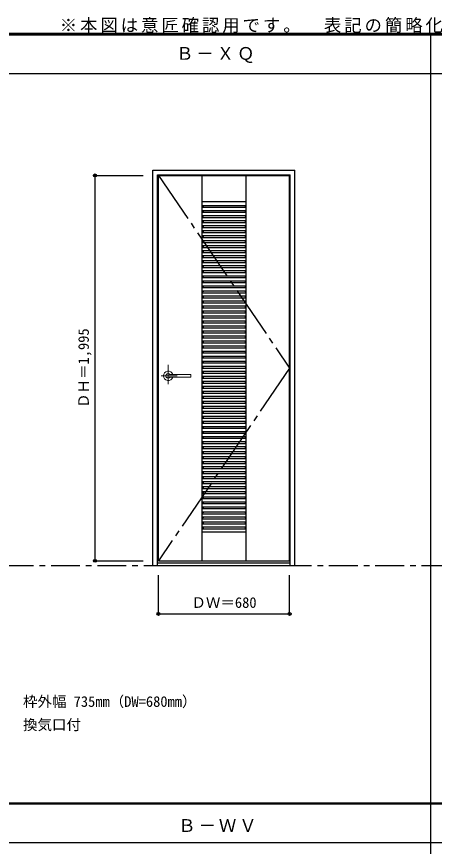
# Model space of a CAD drawing. Units: millimetres, scale not verified. Extents: x -6000 to 5700, y -4307 to 4260.
# Drawn here: x 1291 to 3456, y -36 to 4260 of the extents above; entities that cross this region are included whole.
import ezdxf
from ezdxf.enums import TextEntityAlignment as Align

# ---------------------------------------------------------------- set-up
doc = ezdxf.new("R2010")
doc.units = ezdxf.units.MM
doc.header["$LTSCALE"] = 30
doc.header["$PDMODE"] = 32
doc.header["$PDSIZE"] = 15
doc.linetypes.add('CHAIN1', pattern=[8, 5, -1, 1, -1])
doc.linetypes.add('CHAIN2', pattern=[12, 9, -1, 1, -1])
for name, color, linetype in [('0-1_通り芯', 4, 'CHAIN1'), ('0-2_扉', 3, 'Continuous'), ('0-3_仕上げ', 4, 'Continuous'), ('0-4_枠', 3, 'Continuous'), ('0-7', 7, 'CHAIN2'), ('0-A_文字', 7, 'Continuous'), ('0-B_寸法', 7, 'Continuous'), ('F-1_枠', 6, 'Continuous')]:
    doc.layers.add(name, color=color, linetype=linetype)
doc.layers.add('0-5_レバー', color=7, linetype='Continuous', lineweight=18)
doc.styles.add('ＭＳ ゴシック', font='')
doc.styles.get('ＭＳ ゴシック').set_extended_font_data('MS Gothic')

msp = doc.modelspace()

# ---------------------------------------------------------------- linework, layer by layer
at = {"layer": '0-1_通り芯', "color": 7}
msp.add_line((-5490, 1418), (5690, 1418), dxfattribs=at)
at = {"layer": '0-2_扉'}
for p, q in [((2026.4, 3438), (2706.4, 3438)), ((2026.4, 1443), (2026.4, 3438)), ((2706.4, 1443), (2706.4, 3438)), ((2026.4, 1443), (2706.4, 1443))]:
    msp.add_line(p, q, dxfattribs=at)
at = {"layer": '0-3_仕上げ', "color": 3}
for p, q in [((2252.4, 1443), (2252.4, 3438)), ((2480.4, 1443), (2480.4, 3438))]:
    msp.add_line(p, q, dxfattribs=at)
at = {"layer": '0-3_仕上げ', "color": 7}
for p, q in [((2252.4, 3303), (2480.4, 3303)), ((2252.4, 1593), (2480.4, 1593))]:
    msp.add_line(p, q, dxfattribs=at)
at = {"layer": '0-3_仕上げ'}
for p, q in [((2252.4, 3283), (2480.4, 3283)), ((2252.4, 3276.58), (2257.4, 3276.58)), ((2252.4, 3273), (2480.4, 3273)), ((2257.4, 3283), (2257.4, 3276.58)), ((2252.4, 3257), (2480.4, 3257)), ((2252.4, 3250.58), (2257.4, 3250.58)), ((2252.4, 3247), (2480.4, 3247)), ((2252.4, 3231), (2480.4, 3231)), ((2252.4, 3224.58), (2257.4, 3224.58)), ((2257.4, 3257), (2257.4, 3250.58)), ((2257.4, 3231), (2257.4, 3224.58)), ((2252.4, 3221), (2480.4, 3221)), ((2252.4, 3205), (2480.4, 3205)), ((2252.4, 3198.58), (2257.4, 3198.58)), ((2252.4, 3195), (2480.4, 3195)), ((2252.4, 3179), (2480.4, 3179)), ((2257.4, 3205), (2257.4, 3198.58)), ((2257.4, 3179), (2257.4, 3172.58)), ((2252.4, 3172.58), (2257.4, 3172.58)), ((2252.4, 3169), (2480.4, 3169)), ((2252.4, 3153), (2480.4, 3153)), ((2252.4, 3146.58), (2257.4, 3146.58)), ((2252.4, 3143), (2480.4, 3143)), ((2257.4, 3153), (2257.4, 3146.58)), ((2252.4, 3127), (2480.4, 3127)), ((2252.4, 3120.58), (2257.4, 3120.58)), ((2252.4, 3117), (2480.4, 3117)), ((2252.4, 3101), (2480.4, 3101)), ((2252.4, 3094.58), (2257.4, 3094.58)), ((2257.4, 3127), (2257.4, 3120.58)), ((2257.4, 3101), (2257.4, 3094.58)), ((2252.4, 3091), (2480.4, 3091)), ((2252.4, 3075), (2480.4, 3075)), ((2252.4, 3068.58), (2257.4, 3068.58)), ((2252.4, 3065), (2480.4, 3065)), ((2257.4, 3075), (2257.4, 3068.58)), ((2252.4, 3049), (2480.4, 3049)), ((2252.4, 3042.58), (2257.4, 3042.58)), ((2252.4, 3039), (2480.4, 3039)), ((2252.4, 3023), (2480.4, 3023)), ((2252.4, 3016.58), (2257.4, 3016.58)), ((2252.4, 3013), (2480.4, 3013)), ((2257.4, 3049), (2257.4, 3042.58)), ((2257.4, 3023), (2257.4, 3016.58)), ((2252.4, 2997), (2480.4, 2997)), ((2252.4, 2990.58), (2257.4, 2990.58)), ((2252.4, 2987), (2480.4, 2987)), ((2252.4, 2971), (2480.4, 2971)), ((2252.4, 2964.58), (2257.4, 2964.58)), ((2257.4, 2997), (2257.4, 2990.58)), ((2257.4, 2971), (2257.4, 2964.58)), ((2252.4, 2961), (2480.4, 2961)), ((2252.4, 2945), (2480.4, 2945)), ((2252.4, 2938.58), (2257.4, 2938.58)), ((2252.4, 2935), (2480.4, 2935)), ((2257.4, 2945), (2257.4, 2938.58)), ((2252.4, 2919), (2480.4, 2919)), ((2252.4, 2912.58), (2257.4, 2912.58)), ((2252.4, 2909), (2480.4, 2909)), ((2252.4, 2893), (2480.4, 2893)), ((2252.4, 2886.58), (2257.4, 2886.58)), ((2252.4, 2883), (2480.4, 2883)), ((2257.4, 2919), (2257.4, 2912.58)), ((2257.4, 2893), (2257.4, 2886.58)), ((2252.4, 2867), (2480.4, 2867)), ((2252.4, 2860.58), (2257.4, 2860.58)), ((2252.4, 2857), (2480.4, 2857)), ((2252.4, 2841), (2480.4, 2841)), ((2257.4, 2867), (2257.4, 2860.58)), ((2257.4, 2841), (2257.4, 2834.58)), ((2252.4, 2834.58), (2257.4, 2834.58)), ((2252.4, 2831), (2480.4, 2831)), ((2252.4, 2815), (2480.4, 2815)), ((2252.4, 2808.58), (2257.4, 2808.58)), ((2252.4, 2805), (2480.4, 2805)), ((2257.4, 2815), (2257.4, 2808.58)), ((2252.4, 2789), (2480.4, 2789)), ((2252.4, 2782.58), (2257.4, 2782.58)), ((2252.4, 2779), (2480.4, 2779)), ((2252.4, 2763), (2480.4, 2763)), ((2252.4, 2756.58), (2257.4, 2756.58)), ((2252.4, 2753), (2480.4, 2753)), ((2257.4, 2789), (2257.4, 2782.58)), ((2257.4, 2763), (2257.4, 2756.58)), ((2252.4, 2737), (2480.4, 2737)), ((2252.4, 2730.58), (2257.4, 2730.58)), ((2252.4, 2727), (2480.4, 2727)), ((2252.4, 2711), (2480.4, 2711)), ((2257.4, 2737), (2257.4, 2730.58)), ((2257.4, 2711), (2257.4, 2704.58)), ((2252.4, 2704.58), (2257.4, 2704.58)), ((2252.4, 2701), (2480.4, 2701)), ((2252.4, 2685), (2480.4, 2685)), ((2252.4, 2678.58), (2257.4, 2678.58)), ((2252.4, 2675), (2480.4, 2675)), ((2257.4, 2685), (2257.4, 2678.58)), ((2252.4, 2659), (2480.4, 2659)), ((2252.4, 2652.58), (2257.4, 2652.58)), ((2252.4, 2649), (2480.4, 2649)), ((2252.4, 2633), (2480.4, 2633)), ((2252.4, 2626.58), (2257.4, 2626.58)), ((2252.4, 2623), (2480.4, 2623)), ((2257.4, 2659), (2257.4, 2652.58)), ((2257.4, 2633), (2257.4, 2626.58)), ((2252.4, 2607), (2480.4, 2607)), ((2252.4, 2600.58), (2257.4, 2600.58)), ((2252.4, 2597), (2480.4, 2597)), ((2252.4, 2581), (2480.4, 2581)), ((2257.4, 2607), (2257.4, 2600.58)), ((2257.4, 2581), (2257.4, 2574.58)), ((2252.4, 2574.58), (2257.4, 2574.58)), ((2252.4, 2571), (2480.4, 2571)), ((2252.4, 2555), (2480.4, 2555)), ((2252.4, 2548.58), (2257.4, 2548.58)), ((2252.4, 2545), (2480.4, 2545)), ((2257.4, 2555), (2257.4, 2548.58)), ((2252.4, 2529), (2480.4, 2529)), ((2252.4, 2522.58), (2257.4, 2522.58)), ((2252.4, 2519), (2480.4, 2519)), ((2252.4, 2503), (2480.4, 2503)), ((2252.4, 2496.58), (2257.4, 2496.58)), ((2252.4, 2493), (2480.4, 2493)), ((2257.4, 2529), (2257.4, 2522.58)), ((2257.4, 2503), (2257.4, 2496.58)), ((2252.4, 2477), (2480.4, 2477)), ((2252.4, 2470.58), (2257.4, 2470.58)), ((2252.4, 2467), (2480.4, 2467)), ((2252.4, 2451), (2480.4, 2451)), ((2257.4, 2477), (2257.4, 2470.58)), ((2257.4, 2451), (2257.4, 2444.58)), ((2252.4, 2444.58), (2257.4, 2444.58)), ((2252.4, 2441), (2480.4, 2441)), ((2252.4, 2425), (2480.4, 2425)), ((2252.4, 2418.58), (2257.4, 2418.58)), ((2252.4, 2415), (2480.4, 2415)), ((2257.4, 2425), (2257.4, 2418.58)), ((2252.4, 2399), (2480.4, 2399)), ((2252.4, 2392.58), (2257.4, 2392.58)), ((2252.4, 2389), (2480.4, 2389)), ((2252.4, 2373), (2480.4, 2373)), ((2252.4, 2366.58), (2257.4, 2366.58)), ((2252.4, 2363), (2480.4, 2363)), ((2257.4, 2399), (2257.4, 2392.58)), ((2257.4, 2373), (2257.4, 2366.58)), ((2252.4, 2347), (2480.4, 2347)), ((2252.4, 2340.58), (2257.4, 2340.58)), ((2252.4, 2337), (2480.4, 2337)), ((2252.4, 2321), (2480.4, 2321)), ((2257.4, 2347), (2257.4, 2340.58)), ((2257.4, 2321), (2257.4, 2314.58)), ((2252.4, 2314.58), (2257.4, 2314.58)), ((2252.4, 2311), (2480.4, 2311)), ((2252.4, 2295), (2480.4, 2295)), ((2252.4, 2288.58), (2257.4, 2288.58)), ((2252.4, 2285), (2480.4, 2285)), ((2257.4, 2295), (2257.4, 2288.58)), ((2252.4, 2269), (2480.4, 2269)), ((2252.4, 2262.58), (2257.4, 2262.58)), ((2252.4, 2259), (2480.4, 2259)), ((2252.4, 2243), (2480.4, 2243)), ((2252.4, 2236.58), (2257.4, 2236.58)), ((2257.4, 2269), (2257.4, 2262.58)), ((2257.4, 2243), (2257.4, 2236.58)), ((2252.4, 2233), (2480.4, 2233)), ((2252.4, 2217), (2480.4, 2217)), ((2252.4, 2210.58), (2257.4, 2210.58)), ((2252.4, 2207), (2480.4, 2207)), ((2252.4, 2191), (2480.4, 2191)), ((2257.4, 2217), (2257.4, 2210.58)), ((2257.4, 2191), (2257.4, 2184.58)), ((2252.4, 2184.58), (2257.4, 2184.58)), ((2252.4, 2181), (2480.4, 2181)), ((2252.4, 2165), (2480.4, 2165)), ((2252.4, 2158.58), (2257.4, 2158.58)), ((2252.4, 2155), (2480.4, 2155)), ((2257.4, 2165), (2257.4, 2158.58)), ((2252.4, 2139), (2480.4, 2139)), ((2252.4, 2132.58), (2257.4, 2132.58)), ((2252.4, 2129), (2480.4, 2129)), ((2252.4, 2113), (2480.4, 2113)), ((2252.4, 2106.58), (2257.4, 2106.58)), ((2257.4, 2139), (2257.4, 2132.58)), ((2257.4, 2113), (2257.4, 2106.58)), ((2252.4, 2103), (2480.4, 2103)), ((2252.4, 2087), (2480.4, 2087)), ((2252.4, 2080.58), (2257.4, 2080.58)), ((2252.4, 2077), (2480.4, 2077)), ((2257.4, 2087), (2257.4, 2080.58)), ((2252.4, 2061), (2480.4, 2061)), ((2252.4, 2054.58), (2257.4, 2054.58)), ((2252.4, 2051), (2480.4, 2051)), ((2252.4, 2035), (2480.4, 2035)), ((2252.4, 2028.58), (2257.4, 2028.58)), ((2252.4, 2025), (2480.4, 2025)), ((2257.4, 2061), (2257.4, 2054.58)), ((2257.4, 2035), (2257.4, 2028.58)), ((2252.4, 2009), (2480.4, 2009)), ((2252.4, 2002.58), (2257.4, 2002.58)), ((2252.4, 1999), (2480.4, 1999)), ((2252.4, 1983), (2480.4, 1983)), ((2252.4, 1976.58), (2257.4, 1976.58)), ((2257.4, 2009), (2257.4, 2002.58)), ((2257.4, 1983), (2257.4, 1976.58)), ((2252.4, 1973), (2480.4, 1973)), ((2252.4, 1957), (2480.4, 1957)), ((2252.4, 1950.58), (2257.4, 1950.58)), ((2252.4, 1947), (2480.4, 1947)), ((2257.4, 1957), (2257.4, 1950.58)), ((2252.4, 1931), (2480.4, 1931)), ((2252.4, 1924.58), (2257.4, 1924.58)), ((2252.4, 1921), (2480.4, 1921)), ((2252.4, 1905), (2480.4, 1905)), ((2252.4, 1898.58), (2257.4, 1898.58)), ((2252.4, 1895), (2480.4, 1895)), ((2257.4, 1931), (2257.4, 1924.58)), ((2257.4, 1905), (2257.4, 1898.58)), ((2252.4, 1879), (2480.4, 1879)), ((2252.4, 1872.58), (2257.4, 1872.58)), ((2252.4, 1869), (2480.4, 1869)), ((2252.4, 1853), (2480.4, 1853)), ((2257.4, 1879), (2257.4, 1872.58)), ((2257.4, 1853), (2257.4, 1846.58)), ((2252.4, 1846.58), (2257.4, 1846.58)), ((2252.4, 1843), (2480.4, 1843)), ((2252.4, 1827), (2480.4, 1827)), ((2252.4, 1820.58), (2257.4, 1820.58)), ((2252.4, 1817), (2480.4, 1817)), ((2257.4, 1827), (2257.4, 1820.58)), ((2252.4, 1801), (2480.4, 1801)), ((2252.4, 1794.58), (2257.4, 1794.58)), ((2252.4, 1791), (2480.4, 1791)), ((2252.4, 1775), (2480.4, 1775)), ((2252.4, 1768.58), (2257.4, 1768.58)), ((2252.4, 1765), (2480.4, 1765)), ((2257.4, 1801), (2257.4, 1794.58)), ((2257.4, 1775), (2257.4, 1768.58)), ((2252.4, 1749), (2480.4, 1749)), ((2252.4, 1742.58), (2257.4, 1742.58)), ((2252.4, 1739), (2480.4, 1739)), ((2252.4, 1723), (2480.4, 1723)), ((2257.4, 1749), (2257.4, 1742.58)), ((2257.4, 1723), (2257.4, 1716.58)), ((2252.4, 1716.58), (2257.4, 1716.58)), ((2252.4, 1713), (2480.4, 1713)), ((2252.4, 1697), (2480.4, 1697)), ((2252.4, 1690.58), (2257.4, 1690.58)), ((2252.4, 1687), (2480.4, 1687)), ((2257.4, 1697), (2257.4, 1690.58)), ((2252.4, 1671), (2480.4, 1671)), ((2252.4, 1664.58), (2257.4, 1664.58)), ((2252.4, 1661), (2480.4, 1661)), ((2252.4, 1645), (2480.4, 1645)), ((2252.4, 1638.58), (2257.4, 1638.58)), ((2252.4, 1635), (2480.4, 1635)), ((2257.4, 1671), (2257.4, 1664.58)), ((2257.4, 1645), (2257.4, 1638.58)), ((2252.4, 1619), (2480.4, 1619)), ((2252.4, 1612.58), (2257.4, 1612.58)), ((2252.4, 1609), (2480.4, 1609)), ((2257.4, 1619), (2257.4, 1612.58))]:
    msp.add_line(p, q, dxfattribs=at)
for points in [[(2475.4, 3283), (2475.4, 3276.58), (2480.4, 3276.58)], [(2475.4, 3257), (2475.4, 3250.58), (2480.4, 3250.58)], [(2475.4, 3231), (2475.4, 3224.58), (2480.4, 3224.58)], [(2475.4, 3205), (2475.4, 3198.58), (2480.4, 3198.58)], [(2475.4, 3179), (2475.4, 3172.58), (2480.4, 3172.58)], [(2475.4, 3153), (2475.4, 3146.58), (2480.4, 3146.58)], [(2475.4, 3127), (2475.4, 3120.58), (2480.4, 3120.58)], [(2475.4, 3101), (2475.4, 3094.58), (2480.4, 3094.58)], [(2475.4, 3075), (2475.4, 3068.58), (2480.4, 3068.58)], [(2475.4, 3049), (2475.4, 3042.58), (2480.4, 3042.58)], [(2475.4, 3023), (2475.4, 3016.58), (2480.4, 3016.58)], [(2475.4, 2997), (2475.4, 2990.58), (2480.4, 2990.58)], [(2475.4, 2971), (2475.4, 2964.58), (2480.4, 2964.58)], [(2475.4, 2945), (2475.4, 2938.58), (2480.4, 2938.58)], [(2475.4, 2919), (2475.4, 2912.58), (2480.4, 2912.58)], [(2475.4, 2893), (2475.4, 2886.58), (2480.4, 2886.58)], [(2475.4, 2867), (2475.4, 2860.58), (2480.4, 2860.58)], [(2475.4, 2841), (2475.4, 2834.58), (2480.4, 2834.58)], [(2475.4, 2815), (2475.4, 2808.58), (2480.4, 2808.58)], [(2475.4, 2789), (2475.4, 2782.58), (2480.4, 2782.58)], [(2475.4, 2763), (2475.4, 2756.58), (2480.4, 2756.58)], [(2475.4, 2737), (2475.4, 2730.58), (2480.4, 2730.58)], [(2475.4, 2711), (2475.4, 2704.58), (2480.4, 2704.58)], [(2475.4, 2685), (2475.4, 2678.58), (2480.4, 2678.58)], [(2475.4, 2659), (2475.4, 2652.58), (2480.4, 2652.58)], [(2475.4, 2633), (2475.4, 2626.58), (2480.4, 2626.58)], [(2475.4, 2607), (2475.4, 2600.58), (2480.4, 2600.58)], [(2475.4, 2581), (2475.4, 2574.58), (2480.4, 2574.58)], [(2475.4, 2555), (2475.4, 2548.58), (2480.4, 2548.58)], [(2475.4, 2529), (2475.4, 2522.58), (2480.4, 2522.58)], [(2475.4, 2503), (2475.4, 2496.58), (2480.4, 2496.58)], [(2475.4, 2477), (2475.4, 2470.58), (2480.4, 2470.58)], [(2475.4, 2451), (2475.4, 2444.58), (2480.4, 2444.58)], [(2475.4, 2425), (2475.4, 2418.58), (2480.4, 2418.58)], [(2475.4, 2399), (2475.4, 2392.58), (2480.4, 2392.58)], [(2475.4, 2373), (2475.4, 2366.58), (2480.4, 2366.58)], [(2475.4, 2347), (2475.4, 2340.58), (2480.4, 2340.58)], [(2475.4, 2321), (2475.4, 2314.58), (2480.4, 2314.58)], [(2475.4, 2295), (2475.4, 2288.58), (2480.4, 2288.58)], [(2475.4, 2269), (2475.4, 2262.58), (2480.4, 2262.58)], [(2475.4, 2243), (2475.4, 2236.58), (2480.4, 2236.58)], [(2475.4, 2217), (2475.4, 2210.58), (2480.4, 2210.58)], [(2475.4, 2191), (2475.4, 2184.58), (2480.4, 2184.58)], [(2475.4, 2165), (2475.4, 2158.58), (2480.4, 2158.58)], [(2475.4, 2139), (2475.4, 2132.58), (2480.4, 2132.58)], [(2475.4, 2113), (2475.4, 2106.58), (2480.4, 2106.58)], [(2475.4, 2087), (2475.4, 2080.58), (2480.4, 2080.58)], [(2475.4, 2061), (2475.4, 2054.58), (2480.4, 2054.58)], [(2475.4, 2035), (2475.4, 2028.58), (2480.4, 2028.58)], [(2475.4, 2009), (2475.4, 2002.58), (2480.4, 2002.58)], [(2475.4, 1983), (2475.4, 1976.58), (2480.4, 1976.58)], [(2475.4, 1957), (2475.4, 1950.58), (2480.4, 1950.58)], [(2475.4, 1931), (2475.4, 1924.58), (2480.4, 1924.58)], [(2475.4, 1905), (2475.4, 1898.58), (2480.4, 1898.58)], [(2475.4, 1879), (2475.4, 1872.58), (2480.4, 1872.58)], [(2475.4, 1853), (2475.4, 1846.58), (2480.4, 1846.58)], [(2475.4, 1827), (2475.4, 1820.58), (2480.4, 1820.58)], [(2475.4, 1801), (2475.4, 1794.58), (2480.4, 1794.58)], [(2475.4, 1775), (2475.4, 1768.58), (2480.4, 1768.58)], [(2475.4, 1749), (2475.4, 1742.58), (2480.4, 1742.58)], [(2475.4, 1723), (2475.4, 1716.58), (2480.4, 1716.58)], [(2475.4, 1697), (2475.4, 1690.58), (2480.4, 1690.58)], [(2475.4, 1671), (2475.4, 1664.58), (2480.4, 1664.58)], [(2475.4, 1645), (2475.4, 1638.58), (2480.4, 1638.58)], [(2475.4, 1619), (2475.4, 1612.58), (2480.4, 1612.58)]]:
    msp.add_lwpolyline(points, dxfattribs=at)
at = {"layer": '0-4_枠'}
for p, q in [((1997.4, 3465), (2732.4, 3465)), ((1997.4, 1418), (1997.4, 3465)), ((2021.4, 3441), (2708.4, 3441)), ((2021.4, 1418), (2021.4, 3441)), ((2708.4, 1418), (2708.4, 3441)), ((2732.4, 1418), (2732.4, 3465)), ((1997.4, 1418), (2732.4, 1418)), ((2021.4, 1433), (2708.4, 1433))]:
    msp.add_line(p, q, dxfattribs=at)
at = {"layer": '0-5_レバー', "color": 4, "linetype": 'CHAIN1'}
for p, q in [((2076.9, 2456.96), (2076.9, 2357.11)), ((2123.7, 2400.5), (2040.68, 2400.5))]:
    msp.add_line(p, q, dxfattribs=at)
at = {"layer": '0-5_レバー'}
for q in [(2193.9, 2405.99), (2193.9, 2395)]:
    msp.add_line((2193.9, 2400.5), q, dxfattribs=at)
for points in [[(2086.86, 2407.49), (2086.09, 2408.28), (2084.12, 2409.65), (2081.88, 2410.66), (2079.44, 2411.29), (2076.9, 2411.5), (2074.36, 2411.29), (2071.93, 2410.66), (2069.68, 2409.65), (2067.71, 2408.28), (2066.09, 2406.61), (2064.89, 2404.71), (2064.15, 2402.65), (2063.9, 2400.5), (2064.15, 2398.35), (2064.89, 2396.29), (2066.09, 2394.39), (2067.71, 2392.72), (2069.68, 2391.35), (2071.93, 2390.34), (2074.36, 2389.71), (2076.9, 2389.5), (2079.44, 2389.71), (2081.88, 2390.34), (2084.12, 2391.35), (2086.09, 2392.72), (2086.86, 2393.51)], [(2192.4, 2407.5), (2182.67, 2407.5), (2172.49, 2407.5), (2162.89, 2407.5), (2153.9, 2407.5), (2145.49, 2407.5), (2137.68, 2407.5), (2130.86, 2407.5), (2124.56, 2407.5), (2118.8, 2407.5), (2113.55, 2407.5), (2108.76, 2407.5), (2104.11, 2407.5), (2099.9, 2407.5), (2096.15, 2407.5), (2094.15, 2407.5), (2092.3, 2407.5), (2090.29, 2407.49), (2087.88, 2407.49), (2086.39, 2407.49), (2084.85, 2407.49), (2083.33, 2407.49), (2082.23, 2407.49), (2081.77, 2407.49), (2081.77, 2407.48)], [(2192.4, 2407.5), (2183.32, 2407.5), (2182.92, 2407.5)], [(2081.92, 2393.51), (2082.05, 2393.51), (2082.49, 2393.51), (2083.21, 2393.51), (2084.23, 2393.51), (2085.49, 2393.51), (2086.84, 2393.51), (2089.7, 2393.51), (2092.68, 2393.5), (2095.7, 2393.5), (2098.74, 2393.5), (2101.81, 2393.5), (2104.89, 2393.5), (2108.89, 2393.5), (2113.3, 2393.5), (2118.27, 2393.5), (2123.8, 2393.5), (2129.89, 2393.5), (2136.54, 2393.5), (2143.75, 2393.5), (2152.34, 2393.5), (2161.6, 2393.5), (2171.54, 2393.5), (2182.15, 2393.5), (2192.4, 2393.5)]]:
    msp.add_lwpolyline(points, dxfattribs=at)
for centre, radius, start, end in [((2076.9, 2400.5), 24.55, 16.59952, 343.36736), ((2192.4, 2406), 1.5, 0.00847, 89.9163), ((2192.4, 2406), 1.5, 360, 90.17419), ((2192.4, 2395), 1.5, 270.16419, 0), ((2192.4, 2395), 1.5, 269.91059, 359.99153)]:
    msp.add_arc(centre, radius, start, end, dxfattribs=at)
at = {"layer": '0-7'}
for p, q in [((2026.4, 3438), (2706.4, 2440.5)), ((2706.4, 2440.5), (2026.4, 1443))]:
    msp.add_line(p, q, dxfattribs=at)
at = {"layer": '0-B_寸法', "color": 4}
for p, q in [((1697.4, 3438), (1947.4, 3438)), ((1697.4, 3438), (1697.4, 1443)), ((1697.4, 1443), (1947.4, 1443)), ((2026.4, 1168), (2026.4, 1368)), ((2706.4, 1168), (2706.4, 1368)), ((2026.4, 1168), (2706.4, 1168))]:
    msp.add_line(p, q, dxfattribs=at)
at = {"layer": '0-B_寸法'}
for p in [(1697.4, 3438), (1697.4, 1443), (2026.4, 1168), (2706.4, 1168)]:
    msp.add_point(p, dxfattribs=at)
at = {"layer": 'F-1_枠'}
for p, q in [((-6000, 4175), (5700, 4175)), ((-6000, 4170), (5700, 4170)), ((3436.4, 4175), (3436.4, -3790)), ((-6000, 4165), (5700, 4165)), ((-6000, 3965), (5700, 3965)), ((-6000, 190.5), (5700, 190.5)), ((-6000, 187.5), (5700, 187.5)), ((-6000, 184.5), (5700, 184.5)), ((-6000, -15.5), (5700, -15.5))]:
    msp.add_line(p, q, dxfattribs=at)

# ---------------------------------------------------------------- texts
at = {"layer": '0-A_文字', "style": 'ＭＳ ゴシック'}
for s, p in [('枠外幅 735mm（DW=680mm）', (1324.8, 670.5)), ('換気口付', (1324.8, 550.5))]:
    msp.add_text(s, height=54.99, dxfattribs=at).set_placement(p, align=Align.BOTTOM_LEFT)
at = {"layer": '0-A_文字', "char_height": 65.98, "attachment_point": 7, "style": 'ＭＳ ゴシック'}
for s, insert in [('\\T1.17;※本図は意匠確認用です。\u3000表記の簡略化している部位がございますのでご注意下さい。', (1515, 4175)), ('\\T1.17;Ｂ－ＸＱ', (2118.1, 4020)), ('\\T1.17;Ｂ－ＷＶ', (2129.1, 39.5))]:
    msp.add_mtext(s, dxfattribs=dict(at, insert=insert))
at = {"layer": '0-B_寸法', "style": 'ＭＳ ゴシック'}
msp.add_text('ＤＨ＝1,995', height=54.99, rotation=90, dxfattribs=at).set_placement((1682.4, 2234.25), align=Align.BOTTOM_LEFT)
msp.add_text('ＤＷ＝680', height=54.99, dxfattribs=at).set_placement((2197.65, 1183), align=Align.BOTTOM_LEFT)

doc.saveas('drawing.dxf')
